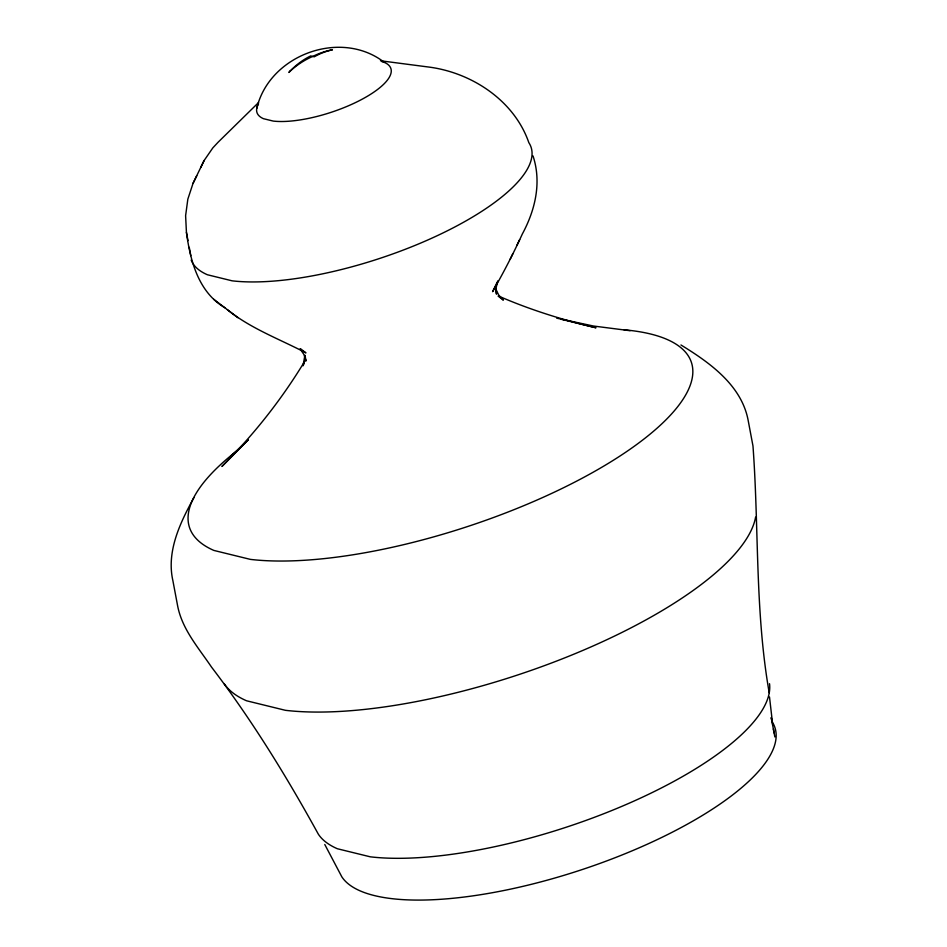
<?xml version="1.0" encoding="UTF-8"?>
<svg xmlns="http://www.w3.org/2000/svg" width="947" height="947" viewBox="0 0 947 947"><rect width="100%" height="100%" fill="white"/><g stroke="black" fill="none" stroke-linecap="round" stroke-linejoin="round"><path stroke-width="1.42" d="M769.236 692.896C754.866 611.206 759.044 528.142 752.972 445.942L748.201 420.598C741.679 385.204 709.575 362.523 680.952 344.98M304.804 355.823L303.028 365.791L304.2 363.376M256.755 108.455C269.208 54.902 340.778 28.54 384.375 62.395A70.469 22.941 -18.2 0 1 361.221 99.695A70.469 22.941 -18.2 0 1 273.221 121.074L263.479 118.695A70.469 22.941 -18.2 0 1 258.567 103.779M497.873 280.786L496.216 287.367L496.465 294.15L495.66 289.865M258.578 102.525L218.094 142.239L212.826 147.886L204.102 160.552L193.058 183.292L187.837 199.166L185.612 215.679L186.429 232.358L187.968 240.609M497.293 281.993L492.594 291.688C503.331 272.925 513.321 253.737 522.306 234.051C535.197 210.139 541.814 182.558 533.019 155.924M193.969 497.554C180.19 522.59 166.246 551.379 172.91 580.795L177.681 606.139C182.262 629.495 198.586 647.902 211.512 667.09C251.665 719.673 286.444 776.232 318.334 834.165A238.49 77.642 -18.2 0 0 337.345 848.737L370.301 856.822A238.49 77.642 -18.2 0 0 626.701 804.275A238.49 77.642 -18.2 0 0 769.52 683.698M193.058 183.292L196.751 175.751M200.705 167.501L204.102 160.552M510.232 259.076L512.718 253.985M516.967 245.155L519.666 239.615M305.455 360.061C282.159 398.805 253.962 434.578 221.918 466.457L248.09 440L231.305 455.649M231.636 456.561L248.09 439.941M630.11 330.716L593.414 326.017L556.694 318.168M380.457 60.762L427.073 66.835C470.789 71.901 514.103 100.062 528.84 142.654A179.078 58.3 -18.2 0 1 436.354 236.099A179.078 58.3 -18.2 0 1 232.122 280.821L207.381 274.748A179.078 58.3 -18.2 0 1 191.176 260.07M382.138 61.851L384.375 62.395M560.908 319.21L595.983 327.78C562.707 319.968 529.918 309.705 498.572 296.068M227.41 309.752C250.872 328.633 279.602 339.109 305.952 352.888L300.696 348.863M186.429 232.358C190.264 260.685 198.444 292.292 224.96 307.787M498.098 296.103L503.354 300.128L498.726 295.062L495.695 288.918M213.821 299.335L237.922 317.719M300.045 348.827L303.904 354.474L306.047 361.008L304.981 355.291M324.785 844.499L341.831 876.839A229.47 74.706 -18.2 0 0 597.297 864.351A229.47 74.706 -18.2 0 0 772.776 722.81M772.03 721.602L771.213 717.589L774.859 736.944M189.234 247.309L190.809 255.654M773.391 728.977L774.101 732.966M772.728 724.988L769.497 696.921M624.026 329.805A264.166 85.999 -18.2 0 1 610.093 462.278A264.166 85.999 -18.2 0 1 250.375 559.381L213.88 550.432A264.166 85.999 -18.2 0 1 238.242 449.813M755.611 517.086A281.105 91.516 -18.2 0 1 573.491 654.33A281.105 91.516 -18.2 0 1 285.39 710.309L246.551 700.78A281.105 91.516 -18.2 0 1 224.143 683.592M290.137 71.049L288.871 72.457L290.255 71.072A80.412 71.439 -66.4 0 1 312.711 56.441A80.448 71.463 -66.4 0 1 331.213 50.025L332.409 49.848L331.308 50.049A79.098 66.326 -76.2 0 0 314.238 56.808L310.675 55.932A79.098 66.326 -76.2 0 0 290.137 71.049"/></g></svg>
